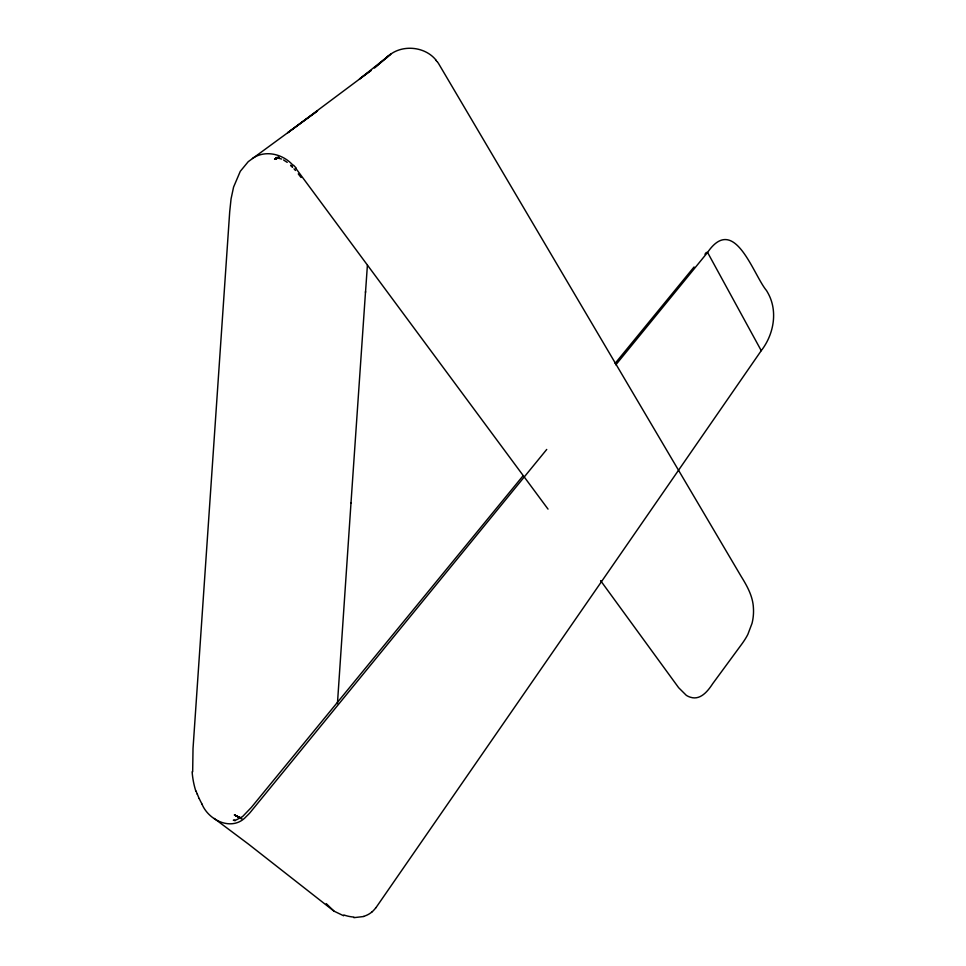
<?xml version="1.0" encoding="UTF-8"?>
<svg xmlns="http://www.w3.org/2000/svg" width="966" height="966" viewBox="0 0 966 966"><rect width="100%" height="100%" fill="white"/><g stroke="black" fill="none" stroke-linecap="round" stroke-linejoin="round"><path stroke-width="1.45" d="M337.436 703.646L350.996 502.972M350.972 503.274L365.534 291.515M365.498 292.457L367.394 265.36M704.975 254.239L706.267 252.488L707.571 252.428C734.462 213.22 753.238 274.718 766.449 290.464A83.897 50.28 -84.1 0 1 768.381 293.833C778.041 311.994 773.549 334.888 761.244 350.658L376.849 906.398A77.075 64.637 37.1 0 1 375.798 907.823M546.732 449.444L250.073 812.623A92.99 74.442 48.9 0 1 246.463 816.306C232.83 831.859 209.018 820.979 202.027 804.231M615.801 364.846L707.571 252.428L761.244 350.658M522.678 476.262L251.329 807.455L242.599 816.548L236.199 819.941L233.337 820.219L235.173 820.726M615.04 363.47L694.071 266.966M388.429 56.004L374.434 67.91L390.819 54.072C404.356 44.472 425.402 47.008 435.895 59.964M192.669 771.786L193.019 748.59L229.703 211.771L231.067 198.839L233.579 187.078L240.292 171.308L248.226 161.684L317.548 110.873L287.735 132.704L370.992 70.506L359.485 79.007L390.819 54.072L389.6 55.002A26.77 24.911 -68.9 0 0 386.231 58.189M252.464 158.46C265.396 149.428 283.376 154.125 293.205 165.512M278.425 157.748L277.725 158.038M278.631 157.023L275.914 157.832M277.339 158.183L274.972 159.004L276.336 158.569M276.409 158.533L274.549 159.136M276.047 158.666L274.73 159.064L279.138 157.748M274.996 159.016L275.636 158.81M275.37 158.895L277.894 158.122M363.88 916.493L353.906 917.664M276.542 157.712L281.613 159.052M343.655 915.78L334.019 911.155L326.254 903.621M236.779 816.101L241.911 818.528M234.786 815.159L241.246 818.238L236.03 815.751L236.924 816.27M234.34 814.942L237.201 816.33L234.557 815.05M235.318 815.413L235.74 815.642M236.139 815.859L236.839 816.234M237.153 816.403L240.087 818.045M238.976 817.405L240.896 818.516M241.222 818.709L241.391 818.806M283.557 159.982L287.216 162.36M214.15 818.431L248.407 844.067L334.019 911.155M290.585 165.234L292.155 166.78M290.935 165.572L292.517 167.178M294.038 168.821L295.475 170.475M295.729 168.229L548.024 509.106M298.277 173.904L301.066 177.49M600.598 580.626L678.627 687.683L686.319 695.339A44.678 26.541 -80.8 0 0 690.292 697.186C700.386 700.616 707.849 691.113 712.691 683.699L741.707 644.201A92.664 54.99 -80.9 0 0 744.701 639.842A52.707 31.274 -80.9 0 0 747.853 634.396L752.007 623.408A29.173 17.316 -80.9 0 0 753.021 618.276L753.238 616.55A31.214 18.523 -80.9 0 0 753.42 607.988C752.925 596.324 747.08 585.939 741.079 576.267L438.721 63.816A48.795 36.418 -16.5 0 0 437.465 61.957M199.129 798.568L197.33 794.137M375.786 907.811A44.919 37.674 37.1 0 1 372.212 911.759M372.188 911.735A29.765 24.995 40.2 0 1 363.796 916.323M353.882 917.072A43.603 38.29 58.3 0 1 343.824 914.971M435.738 60.049A109.037 80.697 -13.8 0 1 436.934 61.546M293.628 165.295A115.28 77.642 -11.3 0 1 296.115 168.048M195.856 791.239A86.445 86.107 -23.1 0 1 192.125 771.822M197.197 794.185A71.87 70.506 -73.9 0 1 196.158 791.142M202.099 804.183A62.597 59.783 -88.6 0 1 199.213 798.52M276.771 157.663L275.902 157.808L276.759 157.724"/></g></svg>
